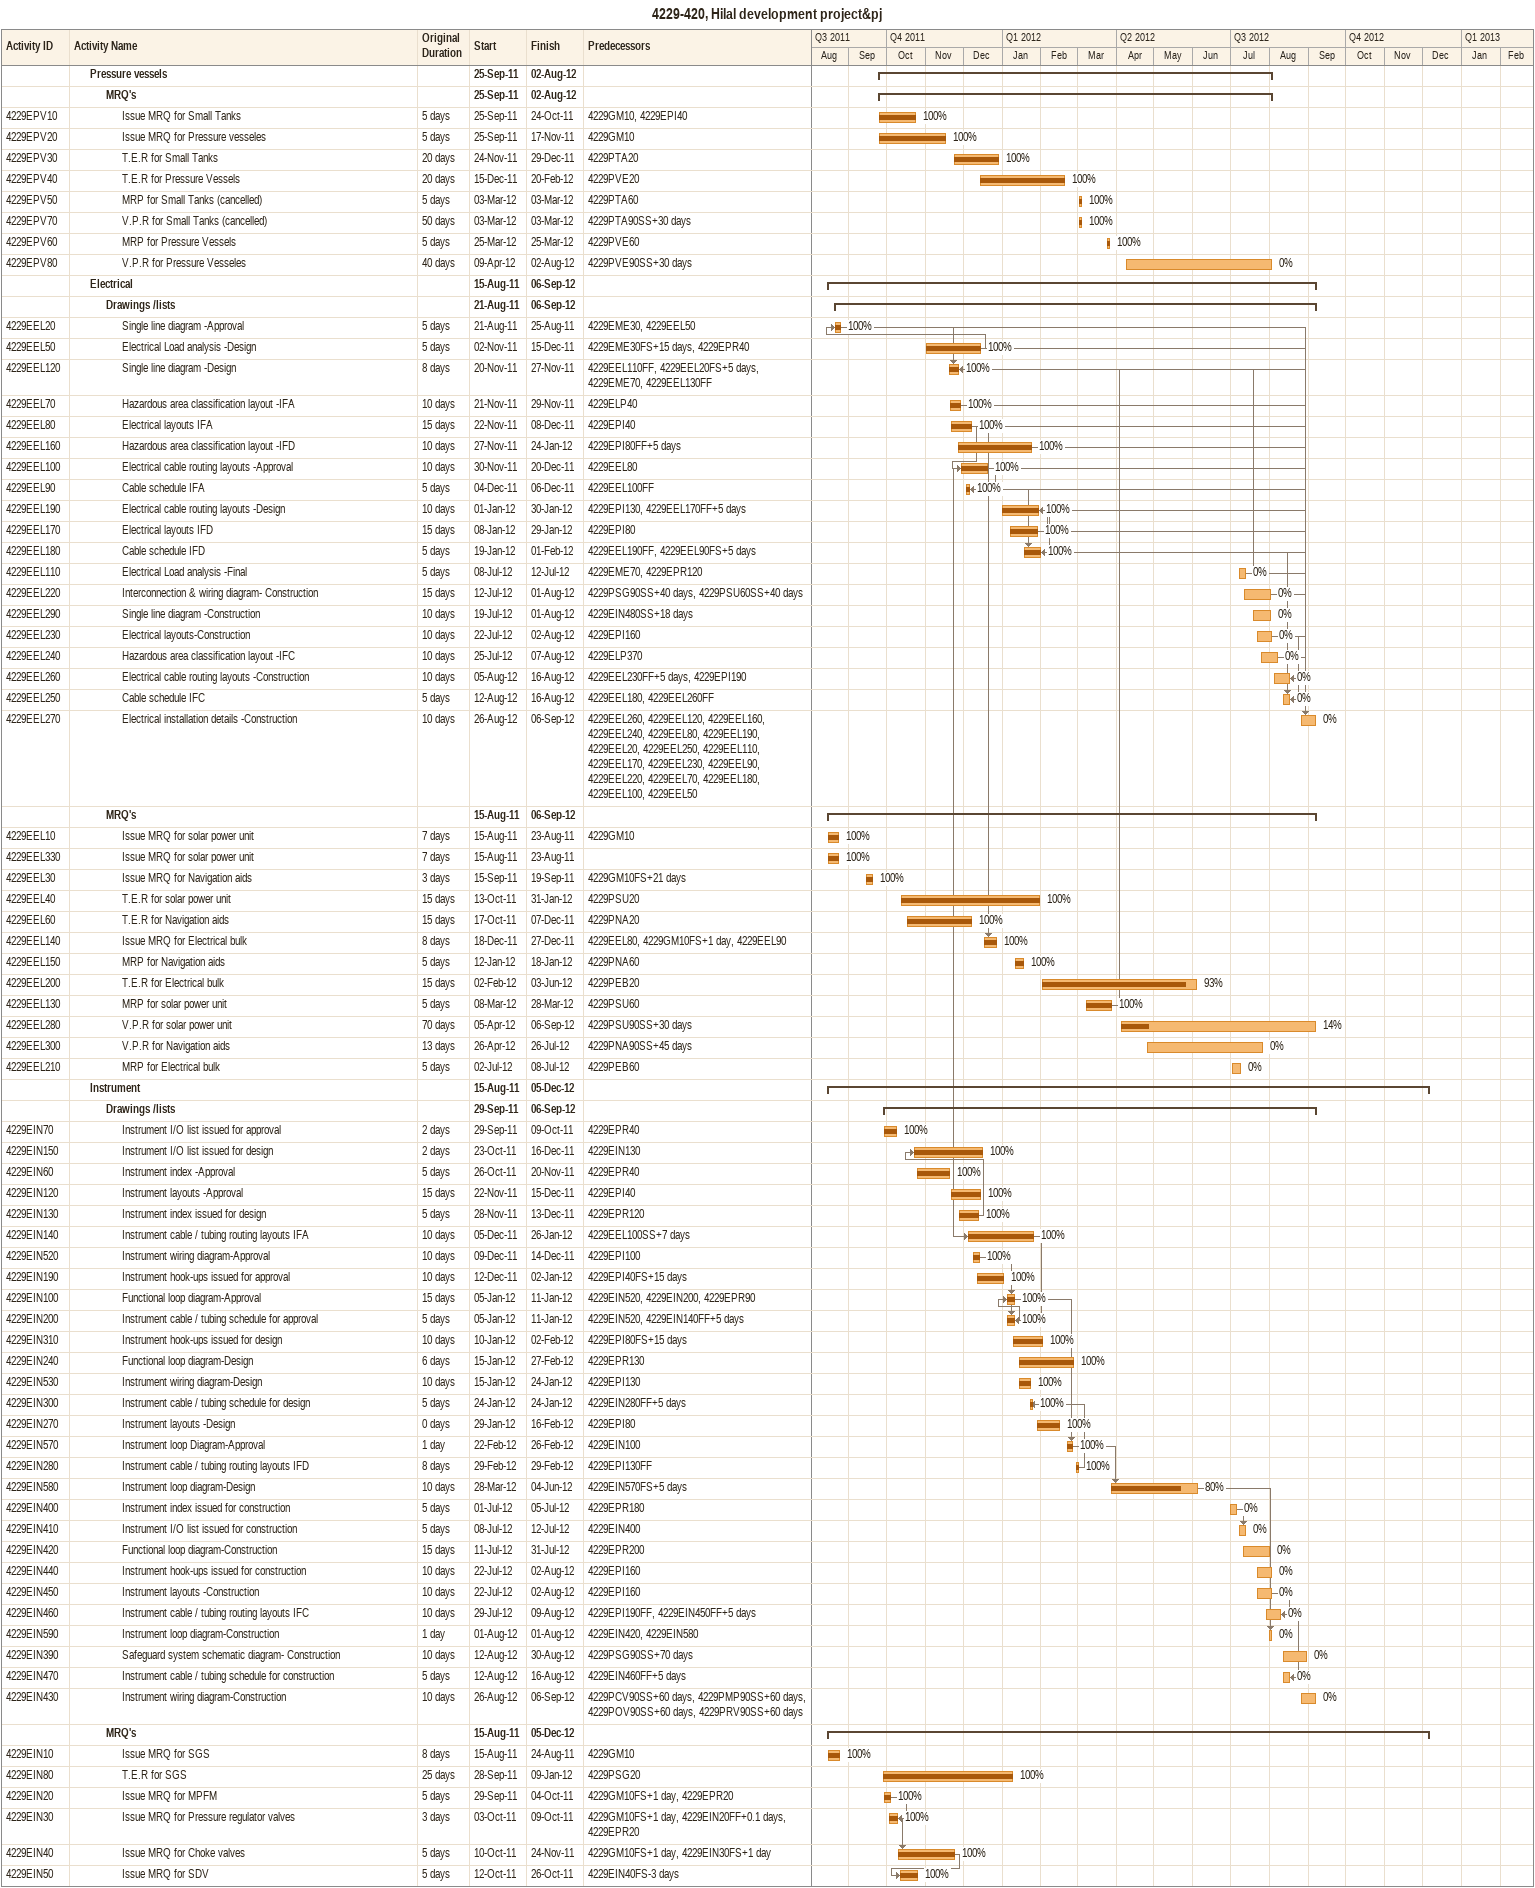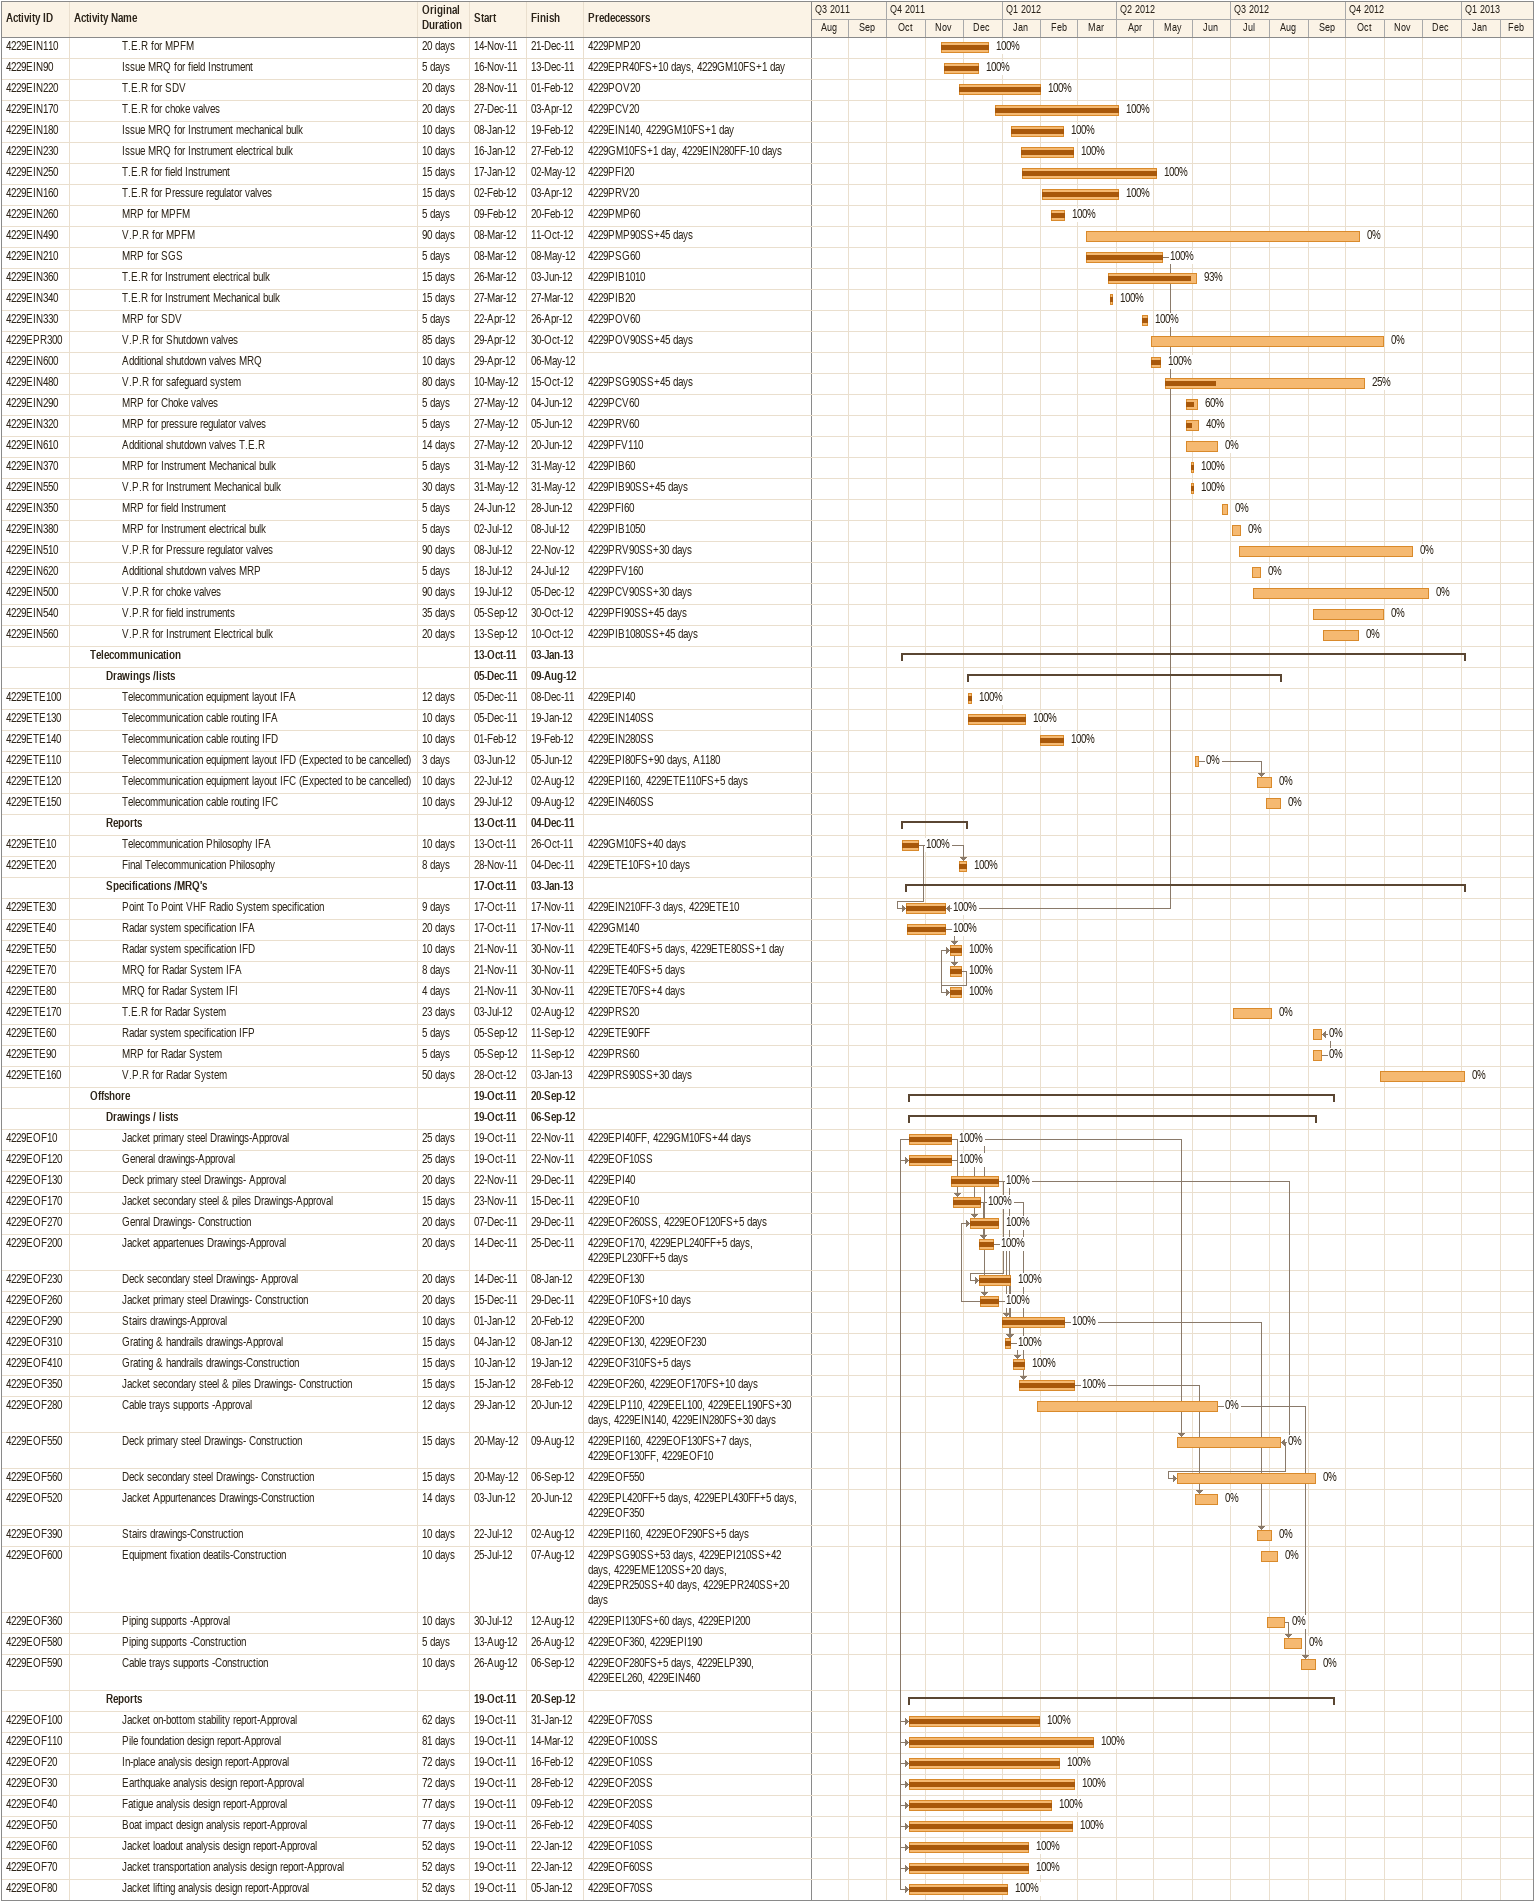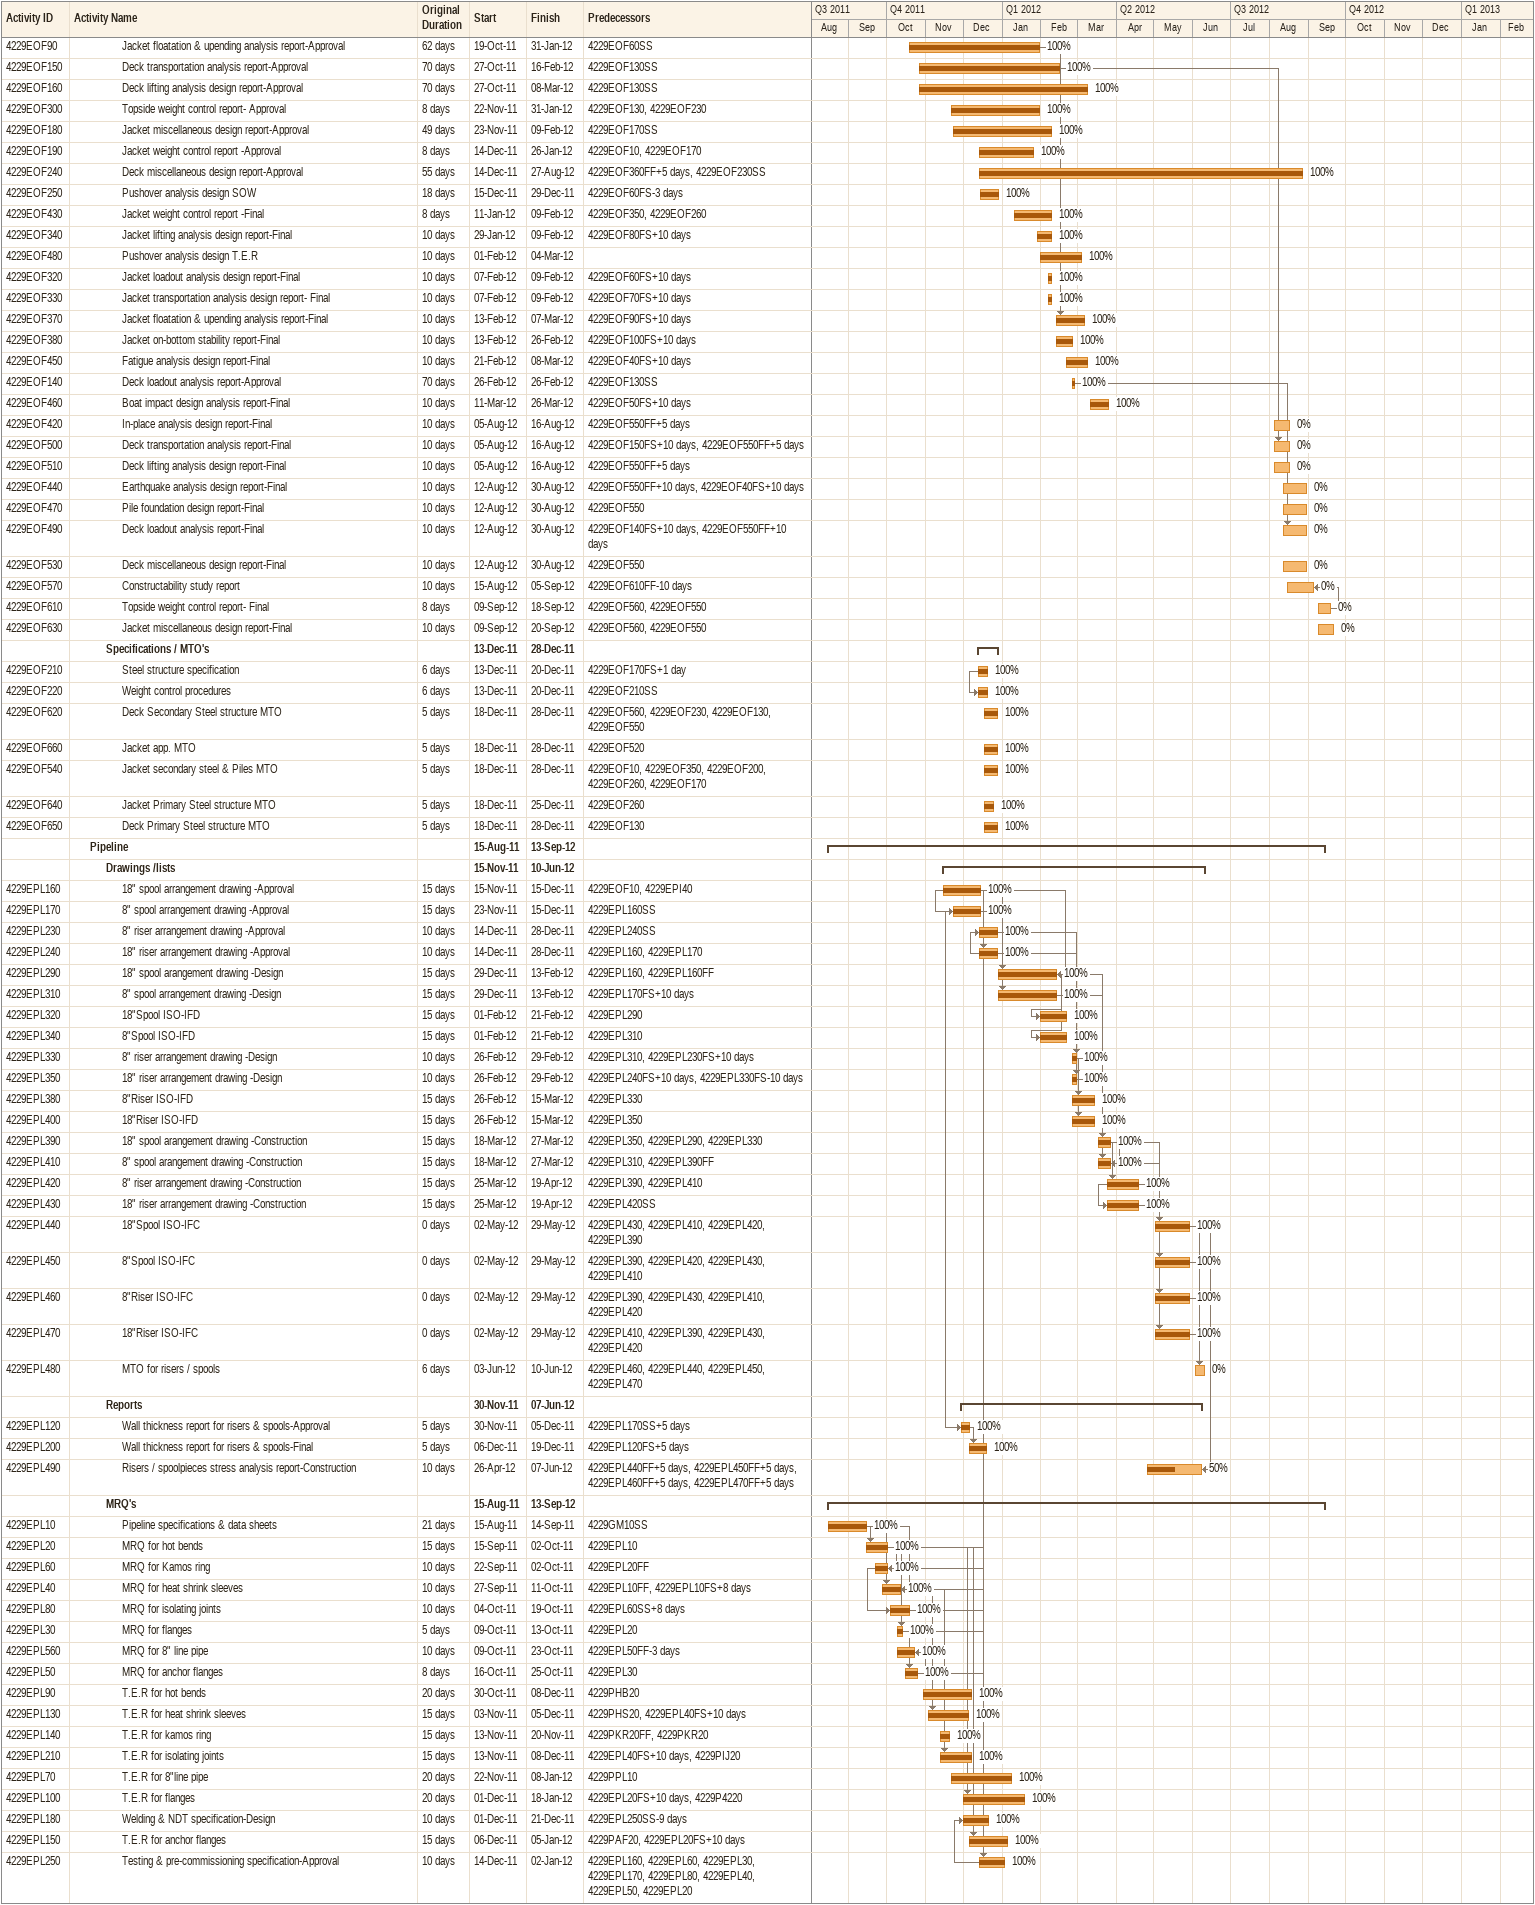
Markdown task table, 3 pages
4229-420, Hilal development project&pj

| ID | Level | Task | Original duration | Start | Finish | Predecessors | % complete |
|---|---|---|---|---|---|---|---|
|  | 2 | **Pressure vessels** |  | 2011-09-25 | 2012-08-02 |  |  |
|  | 3 | **MRQ's** |  | 2011-09-25 | 2012-08-02 |  |  |
| 4229EPV10 | 4 | Issue MRQ for Small Tanks | 5d | 2011-09-25 | 2011-10-24 | 4229GM10, 4229EPI40 | 100 |
| 4229EPV20 | 4 | Issue MRQ for Pressure vesseles | 5d | 2011-09-25 | 2011-11-17 | 4229GM10 | 100 |
| 4229EPV30 | 4 | T.E.R for Small Tanks | 20d | 2011-11-24 | 2011-12-29 | 4229PTA20 | 100 |
| 4229EPV40 | 4 | T.E.R for Pressure Vessels | 20d | 2011-12-15 | 2012-02-20 | 4229PVE20 | 100 |
| 4229EPV50 | 4 | MRP for Small Tanks (cancelled) | 5d | 2012-03-03 | 2012-03-03 | 4229PTA60 | 100 |
| 4229EPV70 | 4 | V.P.R for Small Tanks (cancelled) | 50d | 2012-03-03 | 2012-03-03 | 4229PTA90SS+30d | 100 |
| 4229EPV60 | 4 | MRP for Pressure Vessels | 5d | 2012-03-25 | 2012-03-25 | 4229PVE60 | 100 |
| 4229EPV80 | 4 | V.P.R for Pressure Vesseles | 40d | 2012-04-09 | 2012-08-02 | 4229PVE90SS+30d | 0 |
|  | 2 | **Electrical** |  | 2011-08-15 | 2012-09-06 |  |  |
|  | 3 | **Drawings /lists** |  | 2011-08-21 | 2012-09-06 |  |  |
| 4229EEL20 | 4 | Single line diagram -Approval | 5d | 2011-08-21 | 2011-08-25 | 4229EME30, 4229EEL50 | 100 |
| 4229EEL50 | 4 | Electrical Load analysis -Design | 5d | 2011-11-02 | 2011-12-15 | 4229EME30FS+15d, 4229EPR40 | 100 |
| 4229EEL120 | 4 | Single line diagram -Design | 8d | 2011-11-20 | 2011-11-27 | 4229EEL110FF, 4229EEL20FS+5d, 4229EME70, 4229EEL130FF | 100 |
| 4229EEL70 | 4 | Hazardous area classification layout -IFA | 10d | 2011-11-21 | 2011-11-29 | 4229ELP40 | 100 |
| 4229EEL80 | 4 | Electrical layouts IFA | 15d | 2011-11-22 | 2011-12-08 | 4229EPI40 | 100 |
| 4229EEL160 | 4 | Hazardous area classification layout -IFD | 10d | 2011-11-27 | 2012-01-24 | 4229EPI80FF+5d | 100 |
| 4229EEL100 | 4 | Electrical cable routing layouts -Approval | 10d | 2011-11-30 | 2011-12-20 | 4229EEL80 | 100 |
| 4229EEL90 | 4 | Cable schedule IFA | 5d | 2011-12-04 | 2011-12-06 | 4229EEL100FF | 100 |
| 4229EEL190 | 4 | Electrical cable routing layouts -Design | 10d | 2012-01-01 | 2012-01-30 | 4229EPI130, 4229EEL170FF+5d | 100 |
| 4229EEL170 | 4 | Electrical layouts IFD | 15d | 2012-01-08 | 2012-01-29 | 4229EPI80 | 100 |
| 4229EEL180 | 4 | Cable schedule IFD | 5d | 2012-01-19 | 2012-02-01 | 4229EEL190FF, 4229EEL90FS+5d | 100 |
| 4229EEL110 | 4 | Electrical Load analysis -Final | 5d | 2012-07-08 | 2012-07-12 | 4229EME70, 4229EPR120 | 0 |
| 4229EEL220 | 4 | Interconnection & wiring diagram- Construction | 15d | 2012-07-12 | 2012-08-01 | 4229PSG90SS+40d, 4229PSU60SS+40d | 0 |
| 4229EEL290 | 4 | Single line diagram -Construction | 10d | 2012-07-19 | 2012-08-01 | 4229EIN480SS+18d | 0 |
| 4229EEL230 | 4 | Electrical layouts-Construction | 10d | 2012-07-22 | 2012-08-02 | 4229EPI160 | 0 |
| 4229EEL240 | 4 | Hazardous area classification layout -IFC | 10d | 2012-07-25 | 2012-08-07 | 4229ELP370 | 0 |
| 4229EEL260 | 4 | Electrical cable routing layouts -Construction | 10d | 2012-08-05 | 2012-08-16 | 4229EEL230FF+5d, 4229EPI190 | 0 |
| 4229EEL250 | 4 | Cable schedule IFC | 5d | 2012-08-12 | 2012-08-16 | 4229EEL180, 4229EEL260FF | 0 |
| 4229EEL270 | 4 | Electrical installation details -Construction | 10d | 2012-08-26 | 2012-09-06 | 4229EEL260, 4229EEL120, 4229EEL160, 4229EEL240, 4229EEL80, 4229EEL190, 4229EEL20, 4229EEL250, 4229EEL110, 4229EEL170, 4229EEL230, 4229EEL90, 4229EEL220, 4229EEL70, 4229EEL180, 4229EEL100, 4229EEL50 | 0 |
|  | 3 | **MRQ's** |  | 2011-08-15 | 2012-09-06 |  |  |
| 4229EEL10 | 4 | Issue MRQ for solar power unit | 7d | 2011-08-15 | 2011-08-23 | 4229GM10 | 100 |
| 4229EEL330 | 4 | Issue MRQ for solar power unit | 7d | 2011-08-15 | 2011-08-23 |  | 100 |
| 4229EEL30 | 4 | Issue MRQ for Navigation aids | 3d | 2011-09-15 | 2011-09-19 | 4229GM10FS+21d | 100 |
| 4229EEL40 | 4 | T.E.R for solar power unit | 15d | 2011-10-13 | 2012-01-31 | 4229PSU20 | 100 |
| 4229EEL60 | 4 | T.E.R for Navigation aids | 15d | 2011-10-17 | 2011-12-07 | 4229PNA20 | 100 |
| 4229EEL140 | 4 | Issue MRQ for Electrical bulk | 8d | 2011-12-18 | 2011-12-27 | 4229EEL80, 4229GM10FS+1d, 4229EEL90 | 100 |
| 4229EEL150 | 4 | MRP for Navigation aids | 5d | 2012-01-12 | 2012-01-18 | 4229PNA60 | 100 |
| 4229EEL200 | 4 | T.E.R for Electrical bulk | 15d | 2012-02-02 | 2012-06-03 | 4229PEB20 | 93 |
| 4229EEL130 | 4 | MRP for solar power unit | 5d | 2012-03-08 | 2012-03-28 | 4229PSU60 | 100 |
| 4229EEL280 | 4 | V.P.R for solar power unit | 70d | 2012-04-05 | 2012-09-06 | 4229PSU90SS+30d | 14 |
| 4229EEL300 | 4 | V.P.R for Navigation aids | 13d | 2012-04-26 | 2012-07-26 | 4229PNA90SS+45d | 0 |
| 4229EEL210 | 4 | MRP for Electrical bulk | 5d | 2012-07-02 | 2012-07-08 | 4229PEB60 | 0 |
|  | 2 | **Instrument** |  | 2011-08-15 | 2012-12-05 |  |  |
|  | 3 | **Drawings /lists** |  | 2011-09-29 | 2012-09-06 |  |  |
| 4229EIN70 | 4 | Instrument I/O list issued for approval | 2d | 2011-09-29 | 2011-10-09 | 4229EPR40 | 100 |
| 4229EIN150 | 4 | Instrument I/O list issued for design | 2d | 2011-10-23 | 2011-12-16 | 4229EIN130 | 100 |
| 4229EIN60 | 4 | Instrument index -Approval | 5d | 2011-10-26 | 2011-11-20 | 4229EPR40 | 100 |
| 4229EIN120 | 4 | Instrument layouts -Approval | 15d | 2011-11-22 | 2011-12-15 | 4229EPI40 | 100 |
| 4229EIN130 | 4 | Instrument index issued for design | 5d | 2011-11-28 | 2011-12-13 | 4229EPR120 | 100 |
| 4229EIN140 | 4 | Instrument cable / tubing routing layouts IFA | 10d | 2011-12-05 | 2012-01-26 | 4229EEL100SS+7d | 100 |
| 4229EIN520 | 4 | Instrument wiring diagram-Approval | 10d | 2011-12-09 | 2011-12-14 | 4229EPI100 | 100 |
| 4229EIN190 | 4 | Instrument hook-ups issued for approval | 10d | 2011-12-12 | 2012-01-02 | 4229EPI40FS+15d | 100 |
| 4229EIN100 | 4 | Functional loop diagram-Approval | 15d | 2012-01-05 | 2012-01-11 | 4229EIN520, 4229EIN200, 4229EPR90 | 100 |
| 4229EIN200 | 4 | Instrument cable / tubing schedule for approval | 5d | 2012-01-05 | 2012-01-11 | 4229EIN520, 4229EIN140FF+5d | 100 |
| 4229EIN310 | 4 | Instrument hook-ups issued for design | 10d | 2012-01-10 | 2012-02-02 | 4229EPI80FS+15d | 100 |
| 4229EIN240 | 4 | Functional loop diagram-Design | 6d | 2012-01-15 | 2012-02-27 | 4229EPR130 | 100 |
| 4229EIN530 | 4 | Instrument wiring diagram-Design | 10d | 2012-01-15 | 2012-01-24 | 4229EPI130 | 100 |
| 4229EIN300 | 4 | Instrument cable / tubing schedule for design | 5d | 2012-01-24 | 2012-01-24 | 4229EIN280FF+5d | 100 |
| 4229EIN270 | 4 | Instrument layouts -Design | 0d | 2012-01-29 | 2012-02-16 | 4229EPI80 | 100 |
| 4229EIN570 | 4 | Instrument loop Diagram-Approval | 1d | 2012-02-22 | 2012-02-26 | 4229EIN100 | 100 |
| 4229EIN280 | 4 | Instrument cable / tubing routing layouts IFD | 8d | 2012-02-29 | 2012-02-29 | 4229EPI130FF | 100 |
| 4229EIN580 | 4 | Instrument loop diagram-Design | 10d | 2012-03-28 | 2012-06-04 | 4229EIN570FS+5d | 80 |
| 4229EIN400 | 4 | Instrument index issued for construction | 5d | 2012-07-01 | 2012-07-05 | 4229EPR180 | 0 |
| 4229EIN410 | 4 | Instrument I/O list issued for construction | 5d | 2012-07-08 | 2012-07-12 | 4229EIN400 | 0 |
| 4229EIN420 | 4 | Functional loop diagram-Construction | 15d | 2012-07-11 | 2012-07-31 | 4229EPR200 | 0 |
| 4229EIN440 | 4 | Instrument hook-ups issued for construction | 10d | 2012-07-22 | 2012-08-02 | 4229EPI160 | 0 |
| 4229EIN450 | 4 | Instrument layouts -Construction | 10d | 2012-07-22 | 2012-08-02 | 4229EPI160 | 0 |
| 4229EIN460 | 4 | Instrument cable / tubing routing layouts IFC | 10d | 2012-07-29 | 2012-08-09 | 4229EPI190FF, 4229EIN450FF+5d | 0 |
| 4229EIN590 | 4 | Instrument loop diagram-Construction | 1d | 2012-08-01 | 2012-08-01 | 4229EIN420, 4229EIN580 | 0 |
| 4229EIN390 | 4 | Safeguard system schematic diagram- Construction | 10d | 2012-08-12 | 2012-08-30 | 4229PSG90SS+70d | 0 |
| 4229EIN470 | 4 | Instrument cable / tubing schedule for construction | 5d | 2012-08-12 | 2012-08-16 | 4229EIN460FF+5d | 0 |
| 4229EIN430 | 4 | Instrument wiring diagram-Construction | 10d | 2012-08-26 | 2012-09-06 | 4229PCV90SS+60d, 4229PMP90SS+60d, 4229POV90SS+60d, 4229PRV90SS+60d | 0 |
|  | 3 | **MRQ's** |  | 2011-08-15 | 2012-12-05 |  |  |
| 4229EIN10 | 4 | Issue MRQ for SGS | 8d | 2011-08-15 | 2011-08-24 | 4229GM10 | 100 |
| 4229EIN80 | 4 | T.E.R for SGS | 25d | 2011-09-28 | 2012-01-09 | 4229PSG20 | 100 |
| 4229EIN20 | 4 | Issue MRQ for MPFM | 5d | 2011-09-29 | 2011-10-04 | 4229GM10FS+1d, 4229EPR20 | 100 |
| 4229EIN30 | 4 | Issue MRQ for Pressure regulator valves | 3d | 2011-10-03 | 2011-10-09 | 4229GM10FS+1d, 4229EIN20FF+0.1d, 4229EPR20 | 100 |
| 4229EIN40 | 4 | Issue MRQ for Choke valves | 5d | 2011-10-10 | 2011-11-24 | 4229GM10FS+1d, 4229EIN30FS+1d | 100 |
| 4229EIN50 | 4 | Issue MRQ for SDV | 5d | 2011-10-12 | 2011-10-26 | 4229EIN40FS-3d | 100 |
| 4229EIN110 | 4 | T.E.R for MPFM | 20d | 2011-11-14 | 2011-12-21 | 4229PMP20 | 100 |
| 4229EIN90 | 4 | Issue MRQ for field Instrument | 5d | 2011-11-16 | 2011-12-13 | 4229EPR40FS+10d, 4229GM10FS+1d | 100 |
| 4229EIN220 | 4 | T.E.R for SDV | 20d | 2011-11-28 | 2012-02-01 | 4229POV20 | 100 |
| 4229EIN170 | 4 | T.E.R for choke valves | 20d | 2011-12-27 | 2012-04-03 | 4229PCV20 | 100 |
| 4229EIN180 | 4 | Issue MRQ for Instrument mechanical bulk | 10d | 2012-01-08 | 2012-02-19 | 4229EIN140, 4229GM10FS+1d | 100 |
| 4229EIN230 | 4 | Issue MRQ for Instrument electrical bulk | 10d | 2012-01-16 | 2012-02-27 | 4229GM10FS+1d, 4229EIN280FF-10d | 100 |
| 4229EIN250 | 4 | T.E.R for field Instrument | 15d | 2012-01-17 | 2012-05-02 | 4229PFI20 | 100 |
| 4229EIN160 | 4 | T.E.R for Pressure regulator valves | 15d | 2012-02-02 | 2012-04-03 | 4229PRV20 | 100 |
| 4229EIN260 | 4 | MRP for MPFM | 5d | 2012-02-09 | 2012-02-20 | 4229PMP60 | 100 |
| 4229EIN490 | 4 | V.P.R for MPFM | 90d | 2012-03-08 | 2012-10-11 | 4229PMP90SS+45d | 0 |
| 4229EIN210 | 4 | MRP for SGS | 5d | 2012-03-08 | 2012-05-08 | 4229PSG60 | 100 |
| 4229EIN360 | 4 | T.E.R for Instrument electrical bulk | 15d | 2012-03-26 | 2012-06-03 | 4229PIB1010 | 93 |
| 4229EIN340 | 4 | T.E.R for Instrument Mechanical bulk | 15d | 2012-03-27 | 2012-03-27 | 4229PIB20 | 100 |
| 4229EIN330 | 4 | MRP for SDV | 5d | 2012-04-22 | 2012-04-26 | 4229POV60 | 100 |
| 4229EPR300 | 4 | V.P.R for Shutdown valves | 85d | 2012-04-29 | 2012-10-30 | 4229POV90SS+45d | 0 |
| 4229EIN600 | 4 | Additional shutdown valves MRQ | 10d | 2012-04-29 | 2012-05-06 |  | 100 |
| 4229EIN480 | 4 | V.P.R for safeguard system | 80d | 2012-05-10 | 2012-10-15 | 4229PSG90SS+45d | 25 |
| 4229EIN290 | 4 | MRP for Choke valves | 5d | 2012-05-27 | 2012-06-04 | 4229PCV60 | 60 |
| 4229EIN320 | 4 | MRP for pressure regulator valves | 5d | 2012-05-27 | 2012-06-05 | 4229PRV60 | 40 |
| 4229EIN610 | 4 | Additional shutdown valves T.E.R | 14d | 2012-05-27 | 2012-06-20 | 4229PFV110 | 0 |
| 4229EIN370 | 4 | MRP for Instrument Mechanical bulk | 5d | 2012-05-31 | 2012-05-31 | 4229PIB60 | 100 |
| 4229EIN550 | 4 | V.P.R for Instrument Mechanical bulk | 30d | 2012-05-31 | 2012-05-31 | 4229PIB90SS+45d | 100 |
| 4229EIN350 | 4 | MRP for field Instrument | 5d | 2012-06-24 | 2012-06-28 | 4229PFI60 | 0 |
| 4229EIN380 | 4 | MRP for Instrument electrical bulk | 5d | 2012-07-02 | 2012-07-08 | 4229PIB1050 | 0 |
| 4229EIN510 | 4 | V.P.R for Pressure regulator valves | 90d | 2012-07-08 | 2012-11-22 | 4229PRV90SS+30d | 0 |
| 4229EIN620 | 4 | Additional shutdown valves MRP | 5d | 2012-07-18 | 2012-07-24 | 4229PFV160 | 0 |
| 4229EIN500 | 4 | V.P.R for choke valves | 90d | 2012-07-19 | 2012-12-05 | 4229PCV90SS+30d | 0 |
| 4229EIN540 | 4 | V.P.R for field instruments | 35d | 2012-09-05 | 2012-10-30 | 4229PFI90SS+45d | 0 |
| 4229EIN560 | 4 | V.P.R for Instrument Electrical bulk | 20d | 2012-09-13 | 2012-10-10 | 4229PIB1080SS+45d | 0 |
|  | 2 | **Telecommunication** |  | 2011-10-13 | 2013-01-03 |  |  |
|  | 3 | **Drawings /lists** |  | 2011-12-05 | 2012-08-09 |  |  |
| 4229ETE100 | 4 | Telecommunication equipment layout IFA | 12d | 2011-12-05 | 2011-12-08 | 4229EPI40 | 100 |
| 4229ETE130 | 4 | Telecommunication cable routing IFA | 10d | 2011-12-05 | 2012-01-19 | 4229EIN140SS | 100 |
| 4229ETE140 | 4 | Telecommunication cable routing IFD | 10d | 2012-02-01 | 2012-02-19 | 4229EIN280SS | 100 |
| 4229ETE110 | 4 | Telecommunication equipment layout IFD (Expected to be cancelled) | 3d | 2012-06-03 | 2012-06-05 | 4229EPI80FS+90d, A1180 | 0 |
| 4229ETE120 | 4 | Telecommunication equipment layout IFC (Expected to be cancelled) | 10d | 2012-07-22 | 2012-08-02 | 4229EPI160, 4229ETE110FS+5d | 0 |
| 4229ETE150 | 4 | Telecommunication cable routing IFC | 10d | 2012-07-29 | 2012-08-09 | 4229EIN460SS | 0 |
|  | 3 | **Reports** |  | 2011-10-13 | 2011-12-04 |  |  |
| 4229ETE10 | 4 | Telecommunication Philosophy IFA | 10d | 2011-10-13 | 2011-10-26 | 4229GM10FS+40d | 100 |
| 4229ETE20 | 4 | Final Telecommunication Philosophy | 8d | 2011-11-28 | 2011-12-04 | 4229ETE10FS+10d | 100 |
|  | 3 | **Specifications /MRQ's** |  | 2011-10-17 | 2013-01-03 |  |  |
| 4229ETE30 | 4 | Point To Point VHF Radio System specification | 9d | 2011-10-17 | 2011-11-17 | 4229EIN210FF-3d, 4229ETE10 | 100 |
| 4229ETE40 | 4 | Radar system specification IFA | 20d | 2011-10-17 | 2011-11-17 | 4229GM140 | 100 |
| 4229ETE50 | 4 | Radar system specification IFD | 10d | 2011-11-21 | 2011-11-30 | 4229ETE40FS+5d, 4229ETE80SS+1d | 100 |
| 4229ETE70 | 4 | MRQ for Radar System IFA | 8d | 2011-11-21 | 2011-11-30 | 4229ETE40FS+5d | 100 |
| 4229ETE80 | 4 | MRQ for Radar System IFI | 4d | 2011-11-21 | 2011-11-30 | 4229ETE70FS+4d | 100 |
| 4229ETE170 | 4 | T.E.R for Radar System | 23d | 2012-07-03 | 2012-08-02 | 4229PRS20 | 0 |
| 4229ETE60 | 4 | Radar system specification IFP | 5d | 2012-09-05 | 2012-09-11 | 4229ETE90FF | 0 |
| 4229ETE90 | 4 | MRP for Radar System | 5d | 2012-09-05 | 2012-09-11 | 4229PRS60 | 0 |
| 4229ETE160 | 4 | V.P.R for Radar System | 50d | 2012-10-28 | 2013-01-03 | 4229PRS90SS+30d | 0 |
|  | 2 | **Offshore** |  | 2011-10-19 | 2012-09-20 |  |  |
|  | 3 | **Drawings / lists** |  | 2011-10-19 | 2012-09-06 |  |  |
| 4229EOF10 | 4 | Jacket primary steel Drawings-Approval | 25d | 2011-10-19 | 2011-11-22 | 4229EPI40FF, 4229GM10FS+44d | 100 |
| 4229EOF120 | 4 | General drawings-Approval | 25d | 2011-10-19 | 2011-11-22 | 4229EOF10SS | 100 |
| 4229EOF130 | 4 | Deck primary steel Drawings- Approval | 20d | 2011-11-22 | 2011-12-29 | 4229EPI40 | 100 |
| 4229EOF170 | 4 | Jacket secondary steel & piles Drawings-Approval | 15d | 2011-11-23 | 2011-12-15 | 4229EOF10 | 100 |
| 4229EOF270 | 4 | Genral Drawings- Construction | 20d | 2011-12-07 | 2011-12-29 | 4229EOF260SS, 4229EOF120FS+5d | 100 |
| 4229EOF200 | 4 | Jacket appartenues Drawings-Approval | 20d | 2011-12-14 | 2011-12-25 | 4229EOF170, 4229EPL240FF+5d, 4229EPL230FF+5d | 100 |
| 4229EOF230 | 4 | Deck secondary steel Drawings- Approval | 20d | 2011-12-14 | 2012-01-08 | 4229EOF130 | 100 |
| 4229EOF260 | 4 | Jacket primary steel Drawings- Construction | 20d | 2011-12-15 | 2011-12-29 | 4229EOF10FS+10d | 100 |
| 4229EOF290 | 4 | Stairs drawings-Approval | 10d | 2012-01-01 | 2012-02-20 | 4229EOF200 | 100 |
| 4229EOF310 | 4 | Grating & handrails drawings-Approval | 15d | 2012-01-04 | 2012-01-08 | 4229EOF130, 4229EOF230 | 100 |
| 4229EOF410 | 4 | Grating & handrails drawings-Construction | 15d | 2012-01-10 | 2012-01-19 | 4229EOF310FS+5d | 100 |
| 4229EOF350 | 4 | Jacket secondary steel & piles Drawings- Construction | 15d | 2012-01-15 | 2012-02-28 | 4229EOF260, 4229EOF170FS+10d | 100 |
| 4229EOF280 | 4 | Cable trays supports -Approval | 12d | 2012-01-29 | 2012-06-20 | 4229ELP110, 4229EEL100, 4229EEL190FS+30d, 4229EIN140, 4229EIN280FS+30d | 0 |
| 4229EOF550 | 4 | Deck primary steel Drawings- Construction | 15d | 2012-05-20 | 2012-08-09 | 4229EPI160, 4229EOF130FS+7d, 4229EOF130FF, 4229EOF10 | 0 |
| 4229EOF560 | 4 | Deck secondary steel Drawings- Construction | 15d | 2012-05-20 | 2012-09-06 | 4229EOF550 | 0 |
| 4229EOF520 | 4 | Jacket Appurtenances Drawings-Construction | 14d | 2012-06-03 | 2012-06-20 | 4229EPL420FF+5d, 4229EPL430FF+5d, 4229EOF350 | 0 |
| 4229EOF390 | 4 | Stairs drawings-Construction | 10d | 2012-07-22 | 2012-08-02 | 4229EPI160, 4229EOF290FS+5d | 0 |
| 4229EOF600 | 4 | Equipment fixation deatils-Construction | 10d | 2012-07-25 | 2012-08-07 | 4229PSG90SS+53d, 4229EPI210SS+42d, 4229EME120SS+20d, 4229EPR250SS+40d, 4229EPR240SS+20d | 0 |
| 4229EOF360 | 4 | Piping supports -Approval | 10d | 2012-07-30 | 2012-08-12 | 4229EPI130FS+60d, 4229EPI200 | 0 |
| 4229EOF580 | 4 | Piping supports -Construction | 5d | 2012-08-13 | 2012-08-26 | 4229EOF360, 4229EPI190 | 0 |
| 4229EOF590 | 4 | Cable trays supports -Construction | 10d | 2012-08-26 | 2012-09-06 | 4229EOF280FS+5d, 4229ELP390, 4229EEL260, 4229EIN460 | 0 |
|  | 3 | **Reports** |  | 2011-10-19 | 2012-09-20 |  |  |
| 4229EOF100 | 4 | Jacket on-bottom stability report-Approval | 62d | 2011-10-19 | 2012-01-31 | 4229EOF70SS | 100 |
| 4229EOF110 | 4 | Pile foundation design report-Approval | 81d | 2011-10-19 | 2012-03-14 | 4229EOF100SS | 100 |
| 4229EOF20 | 4 | In-place analysis design report-Approval | 72d | 2011-10-19 | 2012-02-16 | 4229EOF10SS | 100 |
| 4229EOF30 | 4 | Earthquake analysis design report-Approval | 72d | 2011-10-19 | 2012-02-28 | 4229EOF20SS | 100 |
| 4229EOF40 | 4 | Fatigue analysis design report-Approval | 77d | 2011-10-19 | 2012-02-09 | 4229EOF20SS | 100 |
| 4229EOF50 | 4 | Boat impact design analysis report-Approval | 77d | 2011-10-19 | 2012-02-26 | 4229EOF40SS | 100 |
| 4229EOF60 | 4 | Jacket loadout analysis design report-Approval | 52d | 2011-10-19 | 2012-01-22 | 4229EOF10SS | 100 |
| 4229EOF70 | 4 | Jacket transportation analysis design report-Approval | 52d | 2011-10-19 | 2012-01-22 | 4229EOF60SS | 100 |
| 4229EOF80 | 4 | Jacket lifting analysis design report-Approval | 52d | 2011-10-19 | 2012-01-05 | 4229EOF70SS | 100 |
| 4229EOF90 | 4 | Jacket floatation & upending analysis report-Approval | 62d | 2011-10-19 | 2012-01-31 | 4229EOF60SS | 100 |
| 4229EOF150 | 4 | Deck transportation analysis report-Approval | 70d | 2011-10-27 | 2012-02-16 | 4229EOF130SS | 100 |
| 4229EOF160 | 4 | Deck lifting analysis design report-Approval | 70d | 2011-10-27 | 2012-03-08 | 4229EOF130SS | 100 |
| 4229EOF300 | 4 | Topside weight control report- Approval | 8d | 2011-11-22 | 2012-01-31 | 4229EOF130, 4229EOF230 | 100 |
| 4229EOF180 | 4 | Jacket miscellaneous design report-Approval | 49d | 2011-11-23 | 2012-02-09 | 4229EOF170SS | 100 |
| 4229EOF190 | 4 | Jacket weight control report -Approval | 8d | 2011-12-14 | 2012-01-26 | 4229EOF10, 4229EOF170 | 100 |
| 4229EOF240 | 4 | Deck miscellaneous design report-Approval | 55d | 2011-12-14 | 2012-08-27 | 4229EOF360FF+5d, 4229EOF230SS | 100 |
| 4229EOF250 | 4 | Pushover analysis design SOW | 18d | 2011-12-15 | 2011-12-29 | 4229EOF60FS-3d | 100 |
| 4229EOF430 | 4 | Jacket weight control report -Final | 8d | 2012-01-11 | 2012-02-09 | 4229EOF350, 4229EOF260 | 100 |
| 4229EOF340 | 4 | Jacket lifting analysis design report-Final | 10d | 2012-01-29 | 2012-02-09 | 4229EOF80FS+10d | 100 |
| 4229EOF480 | 4 | Pushover analysis design T.E.R | 10d | 2012-02-01 | 2012-03-04 |  | 100 |
| 4229EOF320 | 4 | Jacket loadout analysis design report-Final | 10d | 2012-02-07 | 2012-02-09 | 4229EOF60FS+10d | 100 |
| 4229EOF330 | 4 | Jacket transportation analysis design report- Final | 10d | 2012-02-07 | 2012-02-09 | 4229EOF70FS+10d | 100 |
| 4229EOF370 | 4 | Jacket floatation & upending analysis report-Final | 10d | 2012-02-13 | 2012-03-07 | 4229EOF90FS+10d | 100 |
| 4229EOF380 | 4 | Jacket on-bottom stability report-Final | 10d | 2012-02-13 | 2012-02-26 | 4229EOF100FS+10d | 100 |
| 4229EOF450 | 4 | Fatigue analysis design report-Final | 10d | 2012-02-21 | 2012-03-08 | 4229EOF40FS+10d | 100 |
| 4229EOF140 | 4 | Deck loadout analysis report-Approval | 70d | 2012-02-26 | 2012-02-26 | 4229EOF130SS | 100 |
| 4229EOF460 | 4 | Boat impact design analysis report-Final | 10d | 2012-03-11 | 2012-03-26 | 4229EOF50FS+10d | 100 |
| 4229EOF420 | 4 | In-place analysis design report-Final | 10d | 2012-08-05 | 2012-08-16 | 4229EOF550FF+5d | 0 |
| 4229EOF500 | 4 | Deck transportation analysis report-Final | 10d | 2012-08-05 | 2012-08-16 | 4229EOF150FS+10d, 4229EOF550FF+5d | 0 |
| 4229EOF510 | 4 | Deck lifting analysis design report-Final | 10d | 2012-08-05 | 2012-08-16 | 4229EOF550FF+5d | 0 |
| 4229EOF440 | 4 | Earthquake analysis design report-Final | 10d | 2012-08-12 | 2012-08-30 | 4229EOF550FF+10d, 4229EOF40FS+10d | 0 |
| 4229EOF470 | 4 | Pile foundation design report-Final | 10d | 2012-08-12 | 2012-08-30 | 4229EOF550 | 0 |
| 4229EOF490 | 4 | Deck loadout analysis report-Final | 10d | 2012-08-12 | 2012-08-30 | 4229EOF140FS+10d, 4229EOF550FF+10d | 0 |
| 4229EOF530 | 4 | Deck miscellaneous design report-Final | 10d | 2012-08-12 | 2012-08-30 | 4229EOF550 | 0 |
| 4229EOF570 | 4 | Constructability study report | 10d | 2012-08-15 | 2012-09-05 | 4229EOF610FF-10d | 0 |
| 4229EOF610 | 4 | Topside weight control report- Final | 8d | 2012-09-09 | 2012-09-18 | 4229EOF560, 4229EOF550 | 0 |
| 4229EOF630 | 4 | Jacket miscellaneous design report-Final | 10d | 2012-09-09 | 2012-09-20 | 4229EOF560, 4229EOF550 | 0 |
|  | 3 | **Specifications / MTO's** |  | 2011-12-13 | 2011-12-28 |  |  |
| 4229EOF210 | 4 | Steel structure specification | 6d | 2011-12-13 | 2011-12-20 | 4229EOF170FS+1d | 100 |
| 4229EOF220 | 4 | Weight control procedures | 6d | 2011-12-13 | 2011-12-20 | 4229EOF210SS | 100 |
| 4229EOF620 | 4 | Deck Secondary Steel structure MTO | 5d | 2011-12-18 | 2011-12-28 | 4229EOF560, 4229EOF230, 4229EOF130, 4229EOF550 | 100 |
| 4229EOF660 | 4 | Jacket app. MTO | 5d | 2011-12-18 | 2011-12-28 | 4229EOF520 | 100 |
| 4229EOF540 | 4 | Jacket secondary steel & Piles MTO | 5d | 2011-12-18 | 2011-12-28 | 4229EOF10, 4229EOF350, 4229EOF200, 4229EOF260, 4229EOF170 | 100 |
| 4229EOF640 | 4 | Jacket Primary Steel structure MTO | 5d | 2011-12-18 | 2011-12-25 | 4229EOF260 | 100 |
| 4229EOF650 | 4 | Deck Primary Steel structure MTO | 5d | 2011-12-18 | 2011-12-28 | 4229EOF130 | 100 |
|  | 2 | **Pipeline** |  | 2011-08-15 | 2012-09-13 |  |  |
|  | 3 | **Drawings /lists** |  | 2011-11-15 | 2012-06-10 |  |  |
| 4229EPL160 | 4 | 18" spool arrangement drawing -Approval | 15d | 2011-11-15 | 2011-12-15 | 4229EOF10, 4229EPI40 | 100 |
| 4229EPL170 | 4 | 8" spool arrangement drawing -Approval | 15d | 2011-11-23 | 2011-12-15 | 4229EPL160SS | 100 |
| 4229EPL230 | 4 | 8" riser arrangement drawing -Approval | 10d | 2011-12-14 | 2011-12-28 | 4229EPL240SS | 100 |
| 4229EPL240 | 4 | 18" riser arrangement drawing -Approval | 10d | 2011-12-14 | 2011-12-28 | 4229EPL160, 4229EPL170 | 100 |
| 4229EPL290 | 4 | 18" spool arangement drawing -Design | 15d | 2011-12-29 | 2012-02-13 | 4229EPL160, 4229EPL160FF | 100 |
| 4229EPL310 | 4 | 8" spool arrangement drawing -Design | 15d | 2011-12-29 | 2012-02-13 | 4229EPL170FS+10d | 100 |
| 4229EPL320 | 4 | 18"Spool ISO-IFD | 15d | 2012-02-01 | 2012-02-21 | 4229EPL290 | 100 |
| 4229EPL340 | 4 | 8"Spool ISO-IFD | 15d | 2012-02-01 | 2012-02-21 | 4229EPL310 | 100 |
| 4229EPL330 | 4 | 8" riser arrangement drawing -Design | 10d | 2012-02-26 | 2012-02-29 | 4229EPL310, 4229EPL230FS+10d | 100 |
| 4229EPL350 | 4 | 18" riser arrangement drawing -Design | 10d | 2012-02-26 | 2012-02-29 | 4229EPL240FS+10d, 4229EPL330FS-10d | 100 |
| 4229EPL380 | 4 | 8"Riser ISO-IFD | 15d | 2012-02-26 | 2012-03-15 | 4229EPL330 | 100 |
| 4229EPL400 | 4 | 18"Riser ISO-IFD | 15d | 2012-02-26 | 2012-03-15 | 4229EPL350 | 100 |
| 4229EPL390 | 4 | 18" spool arangement drawing -Construction | 15d | 2012-03-18 | 2012-03-27 | 4229EPL350, 4229EPL290, 4229EPL330 | 100 |
| 4229EPL410 | 4 | 8" spool arangement drawing -Construction | 15d | 2012-03-18 | 2012-03-27 | 4229EPL310, 4229EPL390FF | 100 |
| 4229EPL420 | 4 | 8" riser arrangement drawing -Construction | 15d | 2012-03-25 | 2012-04-19 | 4229EPL390, 4229EPL410 | 100 |
| 4229EPL430 | 4 | 18" riser arrangement drawing -Construction | 15d | 2012-03-25 | 2012-04-19 | 4229EPL420SS | 100 |
| 4229EPL440 | 4 | 18"Spool ISO-IFC | 0d | 2012-05-02 | 2012-05-29 | 4229EPL430, 4229EPL410, 4229EPL420, 4229EPL390 | 100 |
| 4229EPL450 | 4 | 8"Spool ISO-IFC | 0d | 2012-05-02 | 2012-05-29 | 4229EPL390, 4229EPL420, 4229EPL430, 4229EPL410 | 100 |
| 4229EPL460 | 4 | 8"Riser ISO-IFC | 0d | 2012-05-02 | 2012-05-29 | 4229EPL390, 4229EPL430, 4229EPL410, 4229EPL420 | 100 |
| 4229EPL470 | 4 | 18"Riser ISO-IFC | 0d | 2012-05-02 | 2012-05-29 | 4229EPL410, 4229EPL390, 4229EPL430, 4229EPL420 | 100 |
| 4229EPL480 | 4 | MTO for risers / spools | 6d | 2012-06-03 | 2012-06-10 | 4229EPL460, 4229EPL440, 4229EPL450, 4229EPL470 | 0 |
|  | 3 | **Reports** |  | 2011-11-30 | 2012-06-07 |  |  |
| 4229EPL120 | 4 | Wall thickness report for risers & spools-Approval | 5d | 2011-11-30 | 2011-12-05 | 4229EPL170SS+5d | 100 |
| 4229EPL200 | 4 | Wall thickness report for risers & spools-Final | 5d | 2011-12-06 | 2011-12-19 | 4229EPL120FS+5d | 100 |
| 4229EPL490 | 4 | Risers / spoolpieces stress analysis report-Construction | 10d | 2012-04-26 | 2012-06-07 | 4229EPL440FF+5d, 4229EPL450FF+5d, 4229EPL460FF+5d, 4229EPL470FF+5d | 50 |
|  | 3 | **MRQ's** |  | 2011-08-15 | 2012-09-13 |  |  |
| 4229EPL10 | 4 | Pipeline specifications & data sheets | 21d | 2011-08-15 | 2011-09-14 | 4229GM10SS | 100 |
| 4229EPL20 | 4 | MRQ for hot bends | 15d | 2011-09-15 | 2011-10-02 | 4229EPL10 | 100 |
| 4229EPL60 | 4 | MRQ for Kamos ring | 10d | 2011-09-22 | 2011-10-02 | 4229EPL20FF | 100 |
| 4229EPL40 | 4 | MRQ for heat shrink sleeves | 10d | 2011-09-27 | 2011-10-11 | 4229EPL10FF, 4229EPL10FS+8d | 100 |
| 4229EPL80 | 4 | MRQ for isolating joints | 10d | 2011-10-04 | 2011-10-19 | 4229EPL60SS+8d | 100 |
| 4229EPL30 | 4 | MRQ for flanges | 5d | 2011-10-09 | 2011-10-13 | 4229EPL20 | 100 |
| 4229EPL560 | 4 | MRQ for 8" line pipe | 10d | 2011-10-09 | 2011-10-23 | 4229EPL50FF-3d | 100 |
| 4229EPL50 | 4 | MRQ for anchor flanges | 8d | 2011-10-16 | 2011-10-25 | 4229EPL30 | 100 |
| 4229EPL90 | 4 | T.E.R for hot bends | 20d | 2011-10-30 | 2011-12-08 | 4229PHB20 | 100 |
| 4229EPL130 | 4 | T.E.R for heat shrink sleeves | 15d | 2011-11-03 | 2011-12-05 | 4229PHS20, 4229EPL40FS+10d | 100 |
| 4229EPL140 | 4 | T.E.R for kamos ring | 15d | 2011-11-13 | 2011-11-20 | 4229PKR20FF, 4229PKR20 | 100 |
| 4229EPL210 | 4 | T.E.R for isolating joints | 15d | 2011-11-13 | 2011-12-08 | 4229EPL40FS+10d, 4229PIJ20 | 100 |
| 4229EPL70 | 4 | T.E.R for 8"line pipe | 20d | 2011-11-22 | 2012-01-08 | 4229PPL10 | 100 |
| 4229EPL100 | 4 | T.E.R for flanges | 20d | 2011-12-01 | 2012-01-18 | 4229EPL20FS+10d, 4229P4220 | 100 |
| 4229EPL180 | 4 | Welding & NDT specification-Design | 10d | 2011-12-01 | 2011-12-21 | 4229EPL250SS-9d | 100 |
| 4229EPL150 | 4 | T.E.R for anchor flanges | 15d | 2011-12-06 | 2012-01-05 | 4229PAF20, 4229EPL20FS+10d | 100 |
| 4229EPL250 | 4 | Testing & pre-commissioning specification-Approval | 10d | 2011-12-14 | 2012-01-02 | 4229EPL160, 4229EPL60, 4229EPL30, 4229EPL170, 4229EPL80, 4229EPL40, 4229EPL50, 4229EPL20 | 100 |
